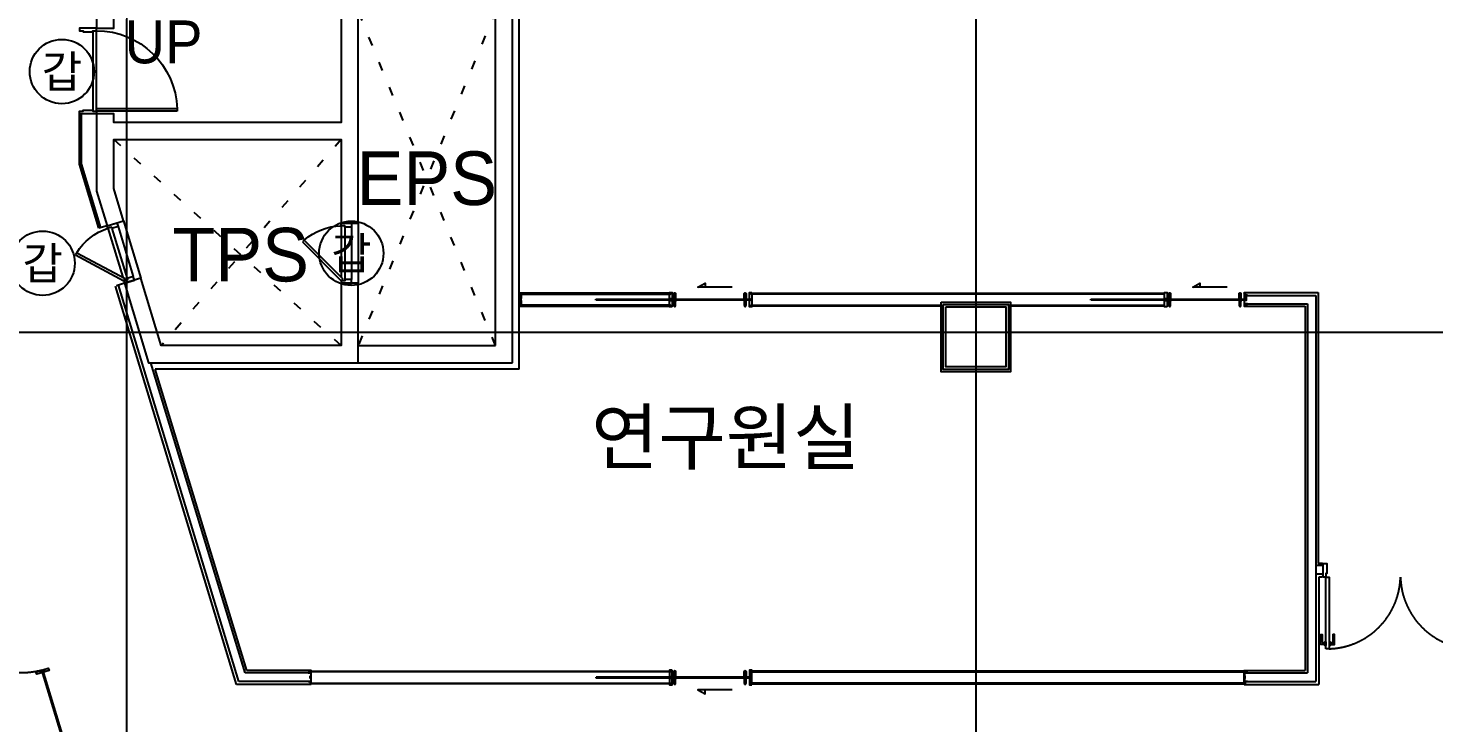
# Model space of a CAD drawing. Header units: metres. Extents: x 630750 to 860239, y 578133 to 726633.
# Drawn here: x 697257 to 713644, y 671261 to 679360 of the extents above; entities that cross this region are included whole.
import ezdxf
from ezdxf.enums import TextEntityAlignment as Align

# ---------------------------------------------------------------- set-up
doc = ezdxf.new("R2010")
doc.units = ezdxf.units.M
doc.header["$LTSCALE"] = 300
for name, pattern in [('3232$0$HIDDEN', [0.375, 0.25, -0.125]), ('3232$0$업무시설_xr-base$0$CONTINOUS', [0]), ('DASHDOT', [25.4, 12.7, -6.35, 0, -6.35]), ('HIDDEN-1', [1.4, 0.35, -0.7, 0.35]), ('업무시설_xr-base$0$CONTINOUS', [0])]:
    doc.linetypes.add(name, pattern=pattern)
for name, color, linetype in [('3232$0$KUK-DOOR', 4, 'Continuous'), ('3232$0$KUK-DOOR-FRAME', 4, 'Continuous'), ('3232$0$KUK-WALL-DRYWALL', 4, 'Continuous'), ('3232$0$KUK-WALL-FIN 1', 30, 'Continuous'), ('3232$0$KUK-WINDOW', 4, 'Continuous'), ('A-CEN-1', 1, 'Continuous'), ('A-CON', 2, 'Continuous'), ('A-DOR', 4, 'Continuous'), ('A-ELE-9', 9, 'Continuous'), ('A-HAT-1', 9, 'Continuous'), ('A-TXT', 3, 'Continuous'), ('A-TXT-S', 3, 'Continuous'), ('A-WAL-BLK', 3, 'Continuous'), ('A-WALL-CONC', 2, 'Continuous'), ('DOR', 4, 'Continuous'), ('KUK-DOOR', 4, 'Continuous'), ('KUK-DOOR-FRAME', 4, 'Continuous'), ('KUK-WALL-DRYWALL', 4, 'Continuous'), ('KUK-WALL-FIN 1', 30, 'Continuous'), ('블럭', 7, 'Continuous')]:
    doc.layers.add(name, color=color, linetype=linetype)
doc.styles.add('TEXT', font='')
doc.styles.add('돋움', font='')
doc.styles.get('TEXT').set_extended_font_data('DotumChe')
doc.styles.get('돋움').set_extended_font_data('Dotum')

# ---------------------------------------------------------------- blocks, each defined once
blk = doc.blocks.new('dor-1000x200conc')
at = {"layer": 'A-DOR'}
for p, q in [((30, 1140), (30, 200)), ((60, 1140), (30, 1140)), ((60, 1140), (60, 200)), ((30, 200), (60, 200))]:
    blk.add_line(p, q, dxfattribs=at)
for points in [[(0, 200), (0, 0), (30, 0), (30, 45), (45, 45), (45, 155), (30, 155), (30, 200)], [(1000, 200), (1000, 0), (970, 0), (970, 45), (955, 45), (955, 155), (970, 155), (970, 200)]]:
    blk.add_lwpolyline(points, close=True, dxfattribs=at)
blk.add_arc((30, 200), 940, 0, 88.1729, dxfattribs=at)
at = {"layer": 'DOR', "color": 9}
for points in [[(30, 200), (970, 200)], [(955, 155), (45, 155)]]:
    blk.add_lwpolyline(points, dxfattribs=at)
blk = doc.blocks.new('dor-700')
at = {"layer": 'A-DOR'}
for p, q in [((197, 553), (218, 574)), ((197, 553), (649, 102)), ((218, 574), (670, 123)), ((670, 123), (649, 102))]:
    blk.add_line(p, q, dxfattribs=at)
for points in [[(0, 123), (0, 3), (45, 3), (45, 78), (30, 78), (30, 123)], [(700, 123), (700, 3), (655, 3), (655, 78), (670, 78), (670, 123)]]:
    blk.add_lwpolyline(points, close=True, dxfattribs=at)
blk.add_arc((715, 104), 686, 139.1042, 178.3732, dxfattribs=at)
at = {"layer": 'DOR', "color": 9}
for points in [[(30, 123), (627, 123)], [(45, 78), (655, 78)], [(45, 3), (655, 3)]]:
    blk.add_lwpolyline(points, dxfattribs=at)
blk = doc.blocks.new('3232$0$D H')
at = {"layer": '3232$0$KUK-DOOR', "color": 1}
for q in [(-383416, 245431), (-383276, 245431)]:
    blk.add_line((-383346, 245431), q, dxfattribs=at)
at = {"layer": '3232$0$KUK-DOOR', "color": 8}
for points in [[(-383356, 245421), (-383416, 245421, -0.414214), (-383426, 245431), (-383426, 245431, -0.414214), (-383416, 245441), (-383356, 245441)], [(-383351, 245411), (-383351, 245411, -0.414214), (-383356, 245416), (-383356, 245446, -0.414214), (-383351, 245451), (-383351, 245451)], [(-383341, 245411), (-383341, 245411, 0.414214), (-383336, 245416), (-383336, 245446, 0.414214), (-383341, 245451), (-383341, 245451)], [(-383336, 245421), (-383276, 245421, 0.414214), (-383266, 245431), (-383266, 245431, 0.414214), (-383276, 245441), (-383336, 245441)]]:
    blk.add_lwpolyline(points, format="xyb", close=True, dxfattribs=at)

msp = doc.modelspace()

# ---------------------------------------------------------------- linework, layer by layer
at = {"layer": '3232$0$KUK-DOOR', "color": 8}
for p, q in [((704734.7, 676199.2, 1192.4), (705674.7, 676199.2, 3419.7)), ((704734.7, 676191.2, -888.5), (705674.7, 676191.2, 3421.4)), ((710504.4, 676199.2, 1192.4), (711444.4, 676199.2, 3419.7)), ((710504.4, 676191.2, -888.5), (711444.4, 676191.2, 3421.4)), ((704734.7, 671794.2, -888.5), (705674.7, 671794.2, 3421.4)), ((704734.7, 671786.2, 1192.4), (705674.7, 671786.2, 3419.7))]:
    msp.add_line(p, q, dxfattribs=at)
at = {"layer": '3232$0$KUK-DOOR', "color": 1, "ltscale": 30, "elevation": 0}
for points in [[(705465, 676339.6), (705065.4, 676339.6), (705147.5, 676385.3), (705147.5, 676339.6)], [(711234.7, 676339.6), (710835.1, 676339.6), (710917.2, 676385.3), (710917.2, 676339.6)], [(705465, 671645.8), (705065.4, 671645.8), (705147.5, 671600.1), (705147.5, 671645.8)]]:
    msp.add_lwpolyline(points, dxfattribs=at)
at = {"layer": '3232$0$KUK-DOOR', "color": 5, "linetype": '3232$0$HIDDEN', "ltscale": 0.1, "elevation": 0}
for points in [[(703875.7, 676200.2), (704853.7, 676200.2), (704854.7, 676199.2), (704854.7, 676191.2), (704853.7, 676190.2), (703875.7, 676190.2), (703874.7, 676191.2), (703874.7, 676199.2), (703875.7, 676200.2)], [(709645.4, 676200.2), (710623.4, 676200.2), (710624.4, 676199.2), (710624.4, 676191.2), (710623.4, 676190.2), (709645.4, 676190.2), (709644.4, 676191.2), (709644.4, 676199.2), (709645.4, 676200.2)], [(703875.7, 671785.2), (704853.7, 671785.2), (704854.7, 671786.2), (704854.7, 671794.2), (704853.7, 671795.2), (703875.7, 671795.2), (703874.7, 671794.2), (703874.7, 671786.2), (703875.7, 671785.2)]]:
    msp.add_lwpolyline(points, dxfattribs=at)
at = {"layer": '3232$0$KUK-DOOR', "elevation": 0}
for points in [[(704735.7, 676200.2), (705673.7, 676200.2), (705674.7, 676199.2), (705674.7, 676191.2), (705673.7, 676190.2), (704735.7, 676190.2), (704734.7, 676191.2), (704734.7, 676199.2), (704735.7, 676200.2)], [(710505.4, 676200.2), (711443.4, 676200.2), (711444.4, 676199.2), (711444.4, 676191.2), (711443.4, 676190.2), (710505.4, 676190.2), (710504.4, 676191.2), (710504.4, 676199.2), (710505.4, 676200.2)], [(704735.7, 671785.2), (705673.7, 671785.2), (705674.7, 671786.2), (705674.7, 671794.2), (705673.7, 671795.2), (704735.7, 671795.2), (704734.7, 671794.2), (704734.7, 671786.2), (704735.7, 671785.2)]]:
    msp.add_lwpolyline(points, dxfattribs=at)
at = {"layer": '3232$0$KUK-DOOR-FRAME', "elevation": 0}
for points in [[(704764.7, 676205.2), (704734.7, 676205.2), (704734.7, 676280.2), (704764.7, 676280.2)], [(704764.7, 676110.2), (704734.7, 676110.2), (704734.7, 676185.2), (704764.7, 676185.2)], [(710534.4, 676205.2), (710504.4, 676205.2), (710504.4, 676280.2), (710534.4, 676280.2)], [(710534.4, 676110.2), (710504.4, 676110.2), (710504.4, 676185.2), (710534.4, 676185.2)], [(704764.7, 671875.2), (704734.7, 671875.2), (704734.7, 671800.2), (704764.7, 671800.2)], [(704764.7, 671780.2), (704734.7, 671780.2), (704734.7, 671705.2), (704764.7, 671705.2)]]:
    msp.add_lwpolyline(points, close=True, dxfattribs=at)
for points in [[(705694.7, 676280.2), (705694.7, 676110.2), (705664.7, 676110.2), (705664.7, 676185.2), (705674.7, 676185.2), (705674.7, 676205.2), (705664.7, 676205.2), (705664.7, 676280.2), (705694.7, 676280.2)], [(705694.7, 671705.2), (705694.7, 671875.2), (705664.7, 671875.2), (705664.7, 671800.2), (705674.7, 671800.2), (705674.7, 671780.2), (705664.7, 671780.2), (705664.7, 671705.2), (705694.7, 671705.2)]]:
    msp.add_lwpolyline(points, dxfattribs=at)
at = {"layer": '3232$0$KUK-WALL-DRYWALL'}
for q in [(702979.6, 684635.2, 0), (698736.9, 675385.2, 0)]:
    msp.add_line((702979.4, 675385.2, 0), q, dxfattribs=at)
at = {"layer": '3232$0$KUK-WALL-FIN 1'}
for p, q in [((711434.4, 676270.2, 0), (711434.4, 676280.2, 0)), ((700555.9, 671720.2, 0), (700555.9, 671710.2, 0)), ((711434.4, 671720.2, 0), (711434.4, 671710.2, 0))]:
    msp.add_line(p, q, dxfattribs=at)
at = {"layer": '3232$0$KUK-WALL-FIN 1', "color": 3, "elevation": 0}
for points in [[(703004.4, 676205.2), (703004.4, 676270.2), (702994.4, 676270.2), (702994.4, 676246.8), (702979.4, 676246.8), (702979.4, 676245.2), (702996, 676245.2), (702996, 676268.6), (703002.8, 676268.6), (703002.8, 676206.8)], [(703004.4, 676205.2), (703004.4, 676270.2), (702994.4, 676270.2), (702994.4, 676246.8), (702979.4, 676246.8), (702979.4, 676245.2), (702996, 676245.2), (702996, 676268.6), (703002.8, 676268.6), (703002.8, 676206.8)], [(702979.4, 676143.6), (702994.4, 676143.6), (702994.4, 676120.2), (703004.4, 676120.2), (703004.4, 676185.2)], [(702979.4, 676143.6), (702994.4, 676143.6), (702994.4, 676120.2), (703004.4, 676120.2), (703004.4, 676185.2)], [(703002.8, 676183.6), (703002.8, 676121.8), (702996, 676121.8), (702996, 676145.2), (702979.4, 676145.2), (702979.4, 676143.6)], [(703002.8, 676183.6), (703002.8, 676121.8), (702996, 676121.8), (702996, 676145.2), (702979.4, 676145.2), (702979.4, 676143.6)], [(703002.8, 676183.6), (703002.8, 676183.6), (703002.8, 676206.8), (703002.8, 676206.8)], [(703002.8, 676183.6), (703002.8, 676183.6), (703002.8, 676206.8), (703002.8, 676206.8)], [(703004.4, 676185.2), (703004.4, 676185.2), (703004.4, 676205.2), (703004.4, 676205.2)], [(703004.4, 676185.2), (703004.4, 676185.2), (703004.4, 676205.2), (703004.4, 676205.2)], [(711469.4, 676246.8), (711444.4, 676246.8), (711444.4, 676270.2), (711434.4, 676270.2), (711434.4, 676205.2)], [(711434.4, 676205.2), (711444.4, 676205.2), (711444.4, 676185.2), (711434.4, 676185.2)], [(711434.4, 676185.2), (711434.4, 676120.2), (711444.4, 676120.2), (711444.4, 676143.6), (711469.4, 676143.6), (711469.4, 676145.2), (711442.8, 676145.2), (711442.8, 676121.8), (711436, 676121.8), (711436, 676183.6)], [(711436, 676206.8), (711436, 676268.6), (711442.8, 676268.6), (711442.8, 676245.2), (711469.4, 676245.2), (711469.4, 676246.8)], [(711436, 676206.8), (711446, 676206.8), (711446, 676183.6), (711436, 676183.6)], [(700555.9, 671785.2), (700555.9, 671870.2), (700545.9, 671870.2), (700545.9, 671846.8), (700520.9, 671846.8), (700520.9, 671845.2), (700547.5, 671845.2), (700547.5, 671868.6), (700554.3, 671868.6), (700554.3, 671783.6)], [(700520.9, 671743.6), (700545.9, 671743.6), (700545.9, 671720.2), (700555.9, 671720.2), (700555.9, 671785.2)], [(700554.3, 671783.6), (700554.3, 671721.8), (700547.5, 671721.8), (700547.5, 671745.2), (700520.9, 671745.2), (700520.9, 671743.6)], [(711434.4, 671805.2), (711434.4, 671870.2), (711444.4, 671870.2), (711444.4, 671846.8), (711469.4, 671846.8), (711469.4, 671845.2), (711442.8, 671845.2), (711442.8, 671868.6), (711436, 671868.6), (711436, 671806.8)], [(711434.4, 671785.2), (711434.4, 671785.2), (711434.4, 671805.2), (711434.4, 671805.2)], [(711469.4, 671743.6), (711444.4, 671743.6), (711444.4, 671720.2), (711434.4, 671720.2), (711434.4, 671785.2)], [(711436, 671783.6), (711436, 671783.6), (711436, 671806.8), (711436, 671806.8)], [(711436, 671783.6), (711436, 671721.8), (711442.8, 671721.8), (711442.8, 671745.2), (711469.4, 671745.2), (711469.4, 671743.6)]]:
    msp.add_lwpolyline(points, dxfattribs=at)
at = {"layer": '3232$0$KUK-WINDOW', "linetype": '3232$0$업무시설_xr-base$0$CONTINOUS', "elevation": 0}
for points in [[(703004.4, 676260.2), (704744.7, 676260.2), (704744.7, 676270.2), (703004.4, 676270.2)], [(710504.4, 676260.2), (705684.7, 676260.2), (705684.7, 676270.2), (710504.4, 676270.2)], [(703004.4, 676120.2), (704744.7, 676120.2), (704744.7, 676130.2), (703004.4, 676130.2)], [(707899.4, 676120.2), (705684.7, 676120.2), (705684.7, 676130.2), (707899.4, 676130.2)], [(708709.4, 676130.2), (710504.4, 676130.2)], [(710504.4, 676120.2), (708709.4, 676120.2)], [(700555.9, 671865.2), (704744.7, 671865.2), (704744.7, 671855.2), (700555.9, 671855.2)], [(700555.9, 671725.2), (704744.7, 671725.2), (704744.7, 671715.2), (700555.9, 671715.2)], [(711434.4, 671865.2), (705684.7, 671865.2), (705684.7, 671855.2), (711434.4, 671855.2)], [(711434.4, 671725.2), (705684.7, 671725.2), (705684.7, 671715.2), (711434.4, 671715.2)]]:
    msp.add_lwpolyline(points, dxfattribs=at)
at = {"layer": 'A-CEN-1', "linetype": 'Continuous'}
for p, q in [((698404.4, 706258.8, 0), (698404.4, 640745.8, 0)), ((708304.4, 706258.8, 0), (708304.4, 640745.8, 0)), ((795684.4, 675810.2, 0), (657202.6, 675810.2, 0))]:
    msp.add_line(p, q, dxfattribs=at)
at = {"layer": 'A-CON', "elevation": 0}
msp.add_lwpolyline([(707954.4, 676110.2), (708654.4, 676110.2), (708654.4, 675410.2), (707954.4, 675410.2)], close=True, dxfattribs=at)
at = {"layer": 'A-CON'}
msp.add_lwpolyline([(707954.4, 676110.2), (708654.4, 676110.2), (708654.4, 675410.2), (707954.4, 675410.2)], close=True, dxfattribs=at)
at = {"layer": 'A-ELE-9'}
for p, q in [((698368.7, 677113.4, 0), (698571.9, 676443.5, 0)), ((701104.4, 677085.2, 0), (701104.4, 676385.2, 0))]:
    msp.add_line(p, q, dxfattribs=at)
at = {"layer": 'A-HAT-1', "color": 8, "linetype": 'HIDDEN-1'}
for p, q in [((700904.4, 675660.2, 0), (698254.4, 678060.2, 0)), ((700904.4, 678060.2, 0), (698810.3, 675660.2, 0))]:
    msp.add_line(p, q, dxfattribs=at)
at = {"layer": 'A-HAT-1', "color": 8, "linetype": 'HIDDEN-1', "elevation": 0}
for points in [[(702704.2, 675660.2), (701104.2, 679560.3)], [(702704.2, 679560.2), (701104.2, 675660.3)]]:
    msp.add_lwpolyline(points, dxfattribs=at)
at = {"layer": 'A-WAL-BLK'}
for p, q in [((702904.4, 675460.2, 0), (702904.4, 692160.2, 0)), ((702704.4, 675660.2, 0), (702704.4, 679560.2, 0)), ((701104.4, 675660.2, 0), (702704.4, 675660.2, 0)), ((701104.4, 675460.2, 0), (702904.4, 675460.2, 0))]:
    msp.add_line(p, q, dxfattribs=at)
at = {"layer": 'A-WALL-CONC', "elevation": 0}
for points in [[(701104.4, 684660.2), (698054.4, 684660.2), (698054.4, 679360.2), (698254.4, 679360.2), (698254.4, 684460.2), (700904.4, 684460.2), (700904.4, 678260.2), (698254.4, 678260.2), (698254.4, 678360.2), (698054.4, 678360.2), (698054.4, 677460.2), (698177.3, 677055.3), (698368.7, 677113.4), (698254.4, 677489.9), (698254.4, 678060.2), (700904.4, 678060.2), (700904.4, 677085.2), (701104.4, 677085.2)], [(698571.9, 676443.5), (698380.5, 676385.4), (698661.3, 675460.2), (701104.4, 675460.2), (701104.4, 676385.2), (700904.4, 676385.2), (700904.4, 675660.2), (698809.6, 675660.2)]]:
    msp.add_lwpolyline(points, close=True, dxfattribs=at)
at = {"layer": 'KUK-DOOR'}
msp.add_lwpolyline([(712384.4, 672125.2), (712384.4, 672960.2), (712424.4, 672960.2), (712424.4, 672125.2)], close=True, dxfattribs=at)
at = {"layer": 'KUK-DOOR', "color": 251, "elevation": -9848.1}
for points in [[(712384.4, 672162.7), (712374.4, 672162.7), (712374.4, 672175.2), (712326.4, 672175.2, -0.4660446), (712323.4, 672178.8), (712323.4, 672290.7, -0.4142136), (712325.4, 672292.7), (712339.4, 672292.7, -0.4142136), (712341.4, 672290.7), (712343.4, 672198.2, 0.4270096), (712346.7, 672195.2), (712374.4, 672195.2), (712374.4, 672207.7), (712384.4, 672207.7), (712384.4, 672162.7), (712374.4, 672162.7), (712374.4, 672195.2)], [(712424.4, 672162.7), (712434.4, 672162.7), (712434.4, 672175.2), (712482.4, 672175.2, 0.4660446), (712485.4, 672178.8), (712485.4, 672290.7, 0.4142136), (712483.4, 672292.7), (712469.4, 672292.7, 0.4142136), (712467.4, 672290.7), (712465.4, 672198.2, -0.4270096), (712462.1, 672195.2), (712434.4, 672195.2), (712434.4, 672207.7), (712424.4, 672207.7), (712424.4, 672162.7), (712434.4, 672162.7), (712434.4, 672195.2)]]:
    msp.add_lwpolyline(points, format="xyb", dxfattribs=at)
at = {"layer": 'KUK-DOOR', "color": 1, "linetype": 'DASHDOT'}
for centre, radius, start, end in [((712395.9, 672983.6), 858.8, 271.90038, 358.44376), ((714112.9, 672983.6), 858.8, 181.55624, 268.09962), ((697181.8, 672769.6), 921.7, 199.19807, 284.96121)]:
    msp.add_arc(centre, radius, start, end, dxfattribs=at)
at = {"layer": 'KUK-DOOR-FRAME'}
for points in [[(712354.4, 672960.2), (712354.4, 673120.2), (712394.4, 673120.2), (712394.4, 673002.2), (712384.4, 673002.2), (712384.4, 672960.2), (712354.4, 672960.2)], [(697348, 671857.4), (697388.2, 671869.6), (697388.2, 671869.6), (697491.5, 671901), (697500.3, 671872.2), (697356.7, 671828.7), (697348, 671857.4)]]:
    msp.add_lwpolyline(points, dxfattribs=at)
at = {"layer": 'KUK-WALL-DRYWALL'}
for p, q in [((697879.4, 677778.3), (697879.4, 678360.2)), ((698105.6, 677033.5), (697879.4, 677778.3)), ((699711.8, 671745.2), (698309, 676363.7)), ((711436, 676245.2), (712269.4, 676245.2)), ((711436, 676145.2), (712169.4, 676145.2)), ((712169.4, 676145.2, 0), (712169.4, 671845.2, 0)), ((712269.4, 676245.2), (712269.4, 671745.2)), ((699785.9, 671845.2, 0), (698688, 675460.2)), ((712354.4, 673095.2), (712269.4, 673095.2)), ((712354.4, 672995.2), (712269.4, 672995.2)), ((700554.3, 671745.2), (699711.8, 671745.2)), ((700554.3, 671845.2), (699785.9, 671845.2, 0)), ((711436, 671845.2), (712169.4, 671845.2)), ((711436, 671745.2), (712269.4, 671745.2))]:
    msp.add_line(p, q, dxfattribs=at)
msp.add_lwpolyline([(707924.4, 676140.2), (708684.4, 676140.2), (708684.4, 675380.2), (707924.4, 675380.2)], close=True, dxfattribs=at)
at = {"layer": 'KUK-WALL-FIN 1'}
for p, q in [((697854.4, 677774.6), (697854.4, 678360.2)), ((698081.7, 677026.3), (697854.4, 677774.6)), ((698177.3, 677055.3), (698081.7, 677026.3)), ((699685.9, 671710.2), (698275.4, 676353.5)), ((698380.5, 676385.4), (698285.1, 676356.5)), ((711434.4, 676280.2), (712294.4, 676280.2)), ((711434.4, 676270.2), (711434.4, 676280.2)), ((712294.4, 676280.2, 0), (712294.4, 673120.2)), ((711444.4, 676120.2), (712144.4, 676120.2)), ((712144.4, 676120.2, 0), (712144.4, 671870.2)), ((699804.5, 671870.2, 0), (698736.9, 675385.2)), ((712344.4, 673120.2), (712294.4, 673120.2)), ((712344.4, 672960.2), (712304.4, 672960.2)), ((712304.4, 672960.2), (712304.4, 671710.2)), ((700545.9, 671870.2), (699804.5, 671870.2, 0)), ((700555.9, 671720.2), (700555.9, 671710.2)), ((711434.4, 671720.2), (711434.4, 671710.2)), ((711444.4, 671870.2), (712144.4, 671870.2)), ((700555.9, 671710.2), (699685.9, 671710.2)), ((711434.4, 671710.2), (712304.4, 671710.2))]:
    msp.add_line(p, q, dxfattribs=at)
at = {"layer": 'KUK-WALL-FIN 1', "color": 8}
for p, q in [((697423.6, 671880.3, 2816.2), (698111.8, 669614.1, 3419.7)), ((697415.9, 671878, 2253.6), (698104.2, 669611.7, 3421.4)), ((697433.8, 671857.3), (697420.4, 671853.2))]:
    msp.add_line(p, q, dxfattribs=at)
at = {"layer": 'KUK-WALL-FIN 1'}
msp.add_lwpolyline([(707899.4, 676165.2), (708709.4, 676165.2), (708709.4, 675355.2), (707899.4, 675355.2)], close=True, dxfattribs=at)
at = {"layer": 'KUK-WALL-FIN 1', "color": 3}
for points in [[(711469.4, 676246.8), (711444.4, 676246.8), (711444.4, 676270.2), (711434.4, 676270.2), (711434.4, 676225.2)], [(711434.4, 676225.2), (711454.4, 676225.2), (711454.4, 676185.2), (711434.4, 676185.2)], [(711434.4, 676185.2), (711434.4, 676120.2), (711444.4, 676120.2), (711444.4, 676143.6), (711469.4, 676143.6), (711469.4, 676145.2), (711442.8, 676145.2), (711442.8, 676121.8), (711436, 676121.8), (711436, 676183.6)], [(711436, 676226.8), (711436, 676268.6), (711442.8, 676268.6), (711442.8, 676245.2), (711469.4, 676245.2), (711469.4, 676246.8)], [(711436, 676226.8), (711456, 676226.8), (711456, 676183.6), (711436, 676183.6)], [(700555.9, 671805.2), (700555.9, 671870.2), (700545.9, 671870.2), (700545.9, 671846.8), (700520.9, 671846.8), (700520.9, 671845.2), (700547.5, 671845.2), (700547.5, 671868.6), (700554.3, 671868.6), (700554.3, 671806.8)], [(700520.9, 671743.6), (700545.9, 671743.6), (700545.9, 671720.2), (700555.9, 671720.2), (700555.9, 671785.2)], [(700554.3, 671783.6), (700554.3, 671721.8), (700547.5, 671721.8), (700547.5, 671745.2), (700520.9, 671745.2), (700520.9, 671743.6)], [(700554.3, 671783.6), (700544.3, 671783.6), (700544.3, 671806.8), (700554.3, 671806.8)], [(700555.9, 671785.2), (700545.9, 671785.2), (700545.9, 671805.2), (700555.9, 671805.2)], [(711434.4, 671805.2), (711434.4, 671870.2), (711444.4, 671870.2), (711444.4, 671846.8), (711469.4, 671846.8), (711469.4, 671845.2), (711442.8, 671845.2), (711442.8, 671868.6), (711436, 671868.6), (711436, 671806.8)], [(711434.4, 671785.2), (711444.4, 671785.2), (711444.4, 671805.2), (711434.4, 671805.2)], [(711469.4, 671743.6), (711444.4, 671743.6), (711444.4, 671720.2), (711434.4, 671720.2), (711434.4, 671785.2)], [(711436, 671783.6), (711446, 671783.6), (711446, 671806.8), (711436, 671806.8)], [(711436, 671783.6), (711436, 671721.8), (711442.8, 671721.8), (711442.8, 671745.2), (711469.4, 671745.2), (711469.4, 671743.6)]]:
    msp.add_lwpolyline(points, dxfattribs=at)
at = {"layer": 'KUK-WALL-FIN 1', "linetype": '업무시설_xr-base$0$CONTINOUS'}
for points in [[(712354.4, 673120.2), (712354.4, 673110.2), (712344.4, 673110.2), (712344.4, 673120.2)], [(712354.4, 672960.2), (712354.4, 672970.2), (712344.4, 672970.2), (712344.4, 672960.2)]]:
    msp.add_lwpolyline(points, dxfattribs=at)
at = {"layer": 'KUK-WALL-FIN 1', "color": 4}
msp.add_lwpolyline([(697424.5, 671880.6), (698112.5, 669615.3), (698111.8, 669614.1), (698104.2, 669611.7), (698102.9, 669612.4), (697415, 671877.7)], dxfattribs=at)
msp.add_lwpolyline([(697404.6, 671843.2), (697398.8, 671862.3), (697446.6, 671876.9), (697452.4, 671857.7), (697435.2, 671852.5), (697432.3, 671862.1), (697418.9, 671858), (697421.8, 671848.4)], close=True, dxfattribs=at)
at = {"layer": 'KUK-WALL-FIN 1', "color": 8}
msp.add_lwpolyline([(697405.7, 671845.2), (697400.8, 671861.3), (697445.6, 671874.9), (697450.4, 671858.8), (697436.3, 671854.5), (697433.4, 671864.1), (697416.9, 671859.1), (697419.8, 671849.5)], close=True, dxfattribs=at)
for centre, start, end in [((697422.3, 671846.4), 6.38484, 104.7065), ((697435.9, 671850.5), 109.06522, 207.38689)]:
    msp.add_arc(centre, 2.12, start, end, dxfattribs=at)
at = {"layer": '블럭', "color": 1}
for centre in [(697650.4, 678853.7, 0), (697426.3, 676619.3, 0), (701024.4, 676735.2, 0)]:
    msp.add_circle(centre, 375, dxfattribs=at)

# ---------------------------------------------------------------- block references
at = {"xscale": -1, "rotation": 270}
msp.add_blockref('dor-1000x200conc', (697854.4, 678360.2, 0), dxfattribs=at)
at = {"layer": '3232$0$KUK-DOOR', "rotation": 270}
for p in [(459363.6, 292849.3, 0), (460184.6, 292849.3, 0), (465133.3, 292849.3, 0), (465954.3, 292849.3, 0), (459363.6, 288444.4, 0), (460184.6, 288444.4, 0)]:
    msp.add_blockref('3232$0$D H', p, dxfattribs=at)
at = {"layer": 'A-DOR', "xscale": -1}
for p, rotation in [((698295.3, 677091.1, 0), 106.8799936000893), ((701027.7, 677085.2, 0), 90.00001131250077)]:
    msp.add_blockref('dor-700', p, dxfattribs=dict(at, rotation=rotation))

# ---------------------------------------------------------------- texts
at = {"layer": 'A-TXT', "color": 3, "style": '돋움'}
msp.add_text('연구원실', height=625, rotation=0.00001, dxfattribs=at).set_placement((703820.7, 674280.5, 0))
msp.add_text('연구원실', height=625, rotation=0.00001, dxfattribs=at).set_placement((703820.7, 674280.5, 0))
at = {"layer": 'A-TXT-S', "color": 3, "style": '돋움'}
msp.add_text('UP', height=500, dxfattribs=at).set_placement((698381.4, 678949.7))
for s, p in [('EPS', (701904.6, 677610.4)), ('TPS', (699734.8, 676719.6))]:
    msp.add_text(s, height=625, dxfattribs=at).set_placement(p, align=Align.MIDDLE_CENTER)
at = {"layer": '블럭', "style": 'TEXT'}
for p in [(697650.4, 678853.7, 0), (701024.4, 676735.2, 0), (697426.3, 676619.3, 0)]:
    msp.add_text('갑', height=375, dxfattribs=at).set_placement(p, align=Align.MIDDLE_CENTER)

doc.saveas('drawing.dxf')
